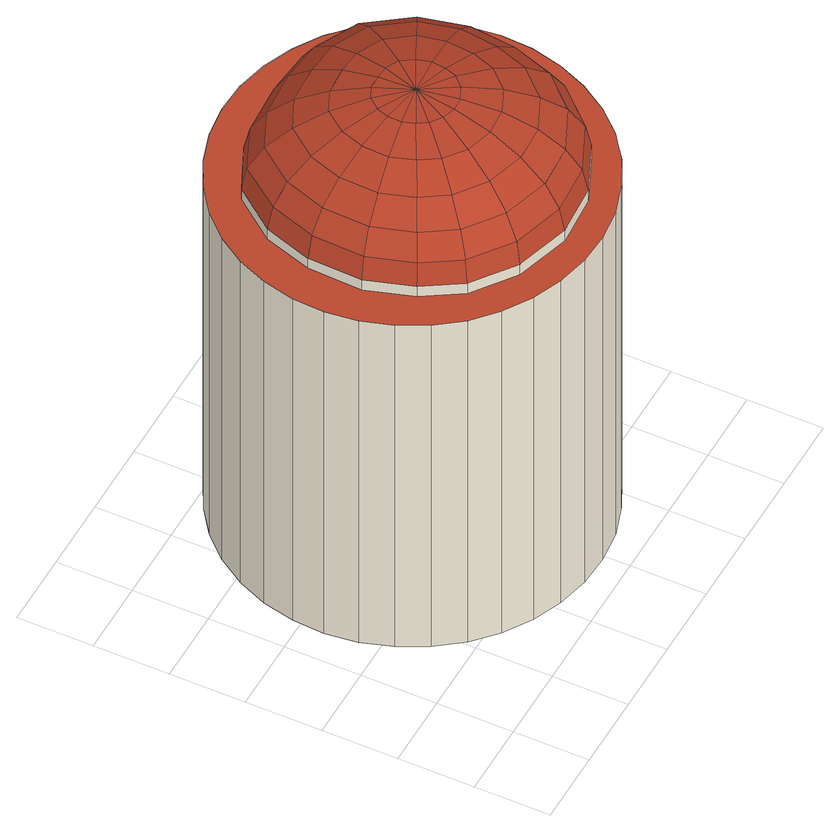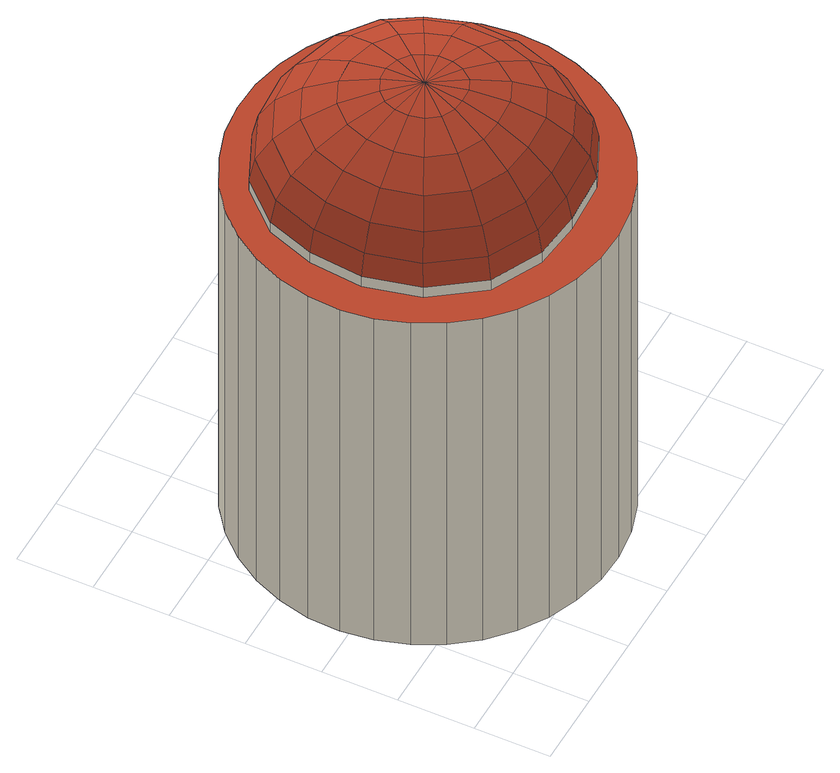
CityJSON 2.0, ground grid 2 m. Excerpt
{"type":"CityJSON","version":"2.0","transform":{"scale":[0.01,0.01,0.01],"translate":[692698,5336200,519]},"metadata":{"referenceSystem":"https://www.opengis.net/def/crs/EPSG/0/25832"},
"CityObjects":{
"building1":{"type":"Building","attributes":{"name":"Monopteros","Gemeindeschluessel":"09162000","HoeheDach":"533.830","HoeheGrund":"519.999","Methode":"2000","NiedrigsteTraufeDesGebaeudes":"530.900","Geometrietyp2DReferenz":"3000","function":"51009_1610","roofType":"3700","measuredHeight":13.83},"geometry":[{"type":"Solid","lod":"2","boundaries":[[[[0,1,2,3]],[[4,5,6,7]],[[8,9,10,11]],[[12,13,14,15]],[[16,17,18,19]],[[20,21,22,23]],[[24,25,26,27]],[[28,29,30,31]],[[12,15,32,5]],[[33,34,35,36]],[[37,38,39]],[[15,40,41,32]],[[42,43,44,45]],[[38,33,46]],[[47,48,49,50]],[[51,52,53,54]],[[55,47,56,57]],[[58,59,60,61]],[[62,63,64,65]],[[66,67,68,8]],[[69,61,70,29]],[[43,71,72,44]],[[34,73,74,35]],[[75,76,77,78]],[[79,80,81,82]],[[83,16,19,84]],[[85,86,87,88]],[[56,47,50,89]],[[31,30,90,91]],[[16,83,92,93]],[[94,95,96,97]],[[30,98,99,90]],[[11,10,69,100]],[[101,51,54,102]],[[103,62,65,104]],[[105,66,8,11]],[[1,106,107,2]],[[108,109,110,111,112,113]],[[40,114,115,116]],[[117,112,111,118]],[[59,119,120,60]],[[17,121,63,18]],[[115,38,116]],[[35,74,122,119]],[[7,6,123,124]],[[0,125,4,1]],[[71,126,127,72]],[[22,94,97,128]],[[120,129,80,79]],[[125,12,5,4]],[[10,58,61,69]],[[78,77,130,131]],[[132,133,134,135]],[[106,7,124,136]],[[137,101,102,138]],[[139,140,80,129]],[[57,56,141,140]],[[104,65,95,94]],[[46,33,36,142]],[[143,144,145,146]],[[38,73,34]],[[81,141,147,148]],[[149,150,151,152]],[[38,153,68]],[[82,81,148,154]],[[77,155,156,130]],[[157,85,88,158]],[[83,0,3,92]],[[159,160,161,162]],[[17,16,93,163]],[[155,103,104,21]],[[164,165,166,167]],[[6,168,105,123]],[[70,169,170,98]],[[108,171,172,109]],[[86,117,118,87]],[[173,174,76,75]],[[116,38,37]],[[130,38,131]],[[23,22,128,175]],[[176,73,38]],[[171,164,167,172]],[[18,63,62,174]],[[63,121,48,64]],[[177,132,135,178]],[[36,35,119,59]],[[176,179,74,73]],[[175,176,38]],[[141,56,89,147]],[[128,97,180,179]],[[60,120,79,169]],[[72,127,181,182,183,27,26,184,185,146,145,178,135,134,152,151,162,161,186,138,102,54,53,187,188,189,190,158,88,87,118,111,110,109,172,167,166,45,44]],[[67,38,68]],[[14,75,78,114]],[[125,84,13,12]],[[95,55,57,96]],[[174,62,103,76]],[[191,192,182,181]],[[65,64,55,95]],[[29,70,98,30]],[[156,155,21,20]],[[41,37,39,193]],[[183,182,192,194,24,27]],[[100,69,29,28]],[[180,139,129,122]],[[170,82,154,195]],[[142,36,59,58]],[[68,153,9,8]],[[136,31,91,196]],[[133,149,152,134]],[[13,173,75,14]],[[76,103,155,77]],[[38,46,153]],[[121,17,163,197]],[[61,60,169,70]],[[84,19,173,13]],[[150,149,133,132,177,144,143,198,199,25,24,194,192,191,126,71,43,42,165,164,171,108,113,112,117,86,85,157,200,201,202,203,52,51,101,137,204,160,159],[89,50,49,197,163,93,92,3,2,107,196,91,90,99,195,154,148,147]],[[165,42,45,166]],[[198,143,146,185]],[[19,18,174,173]],[[32,41,193,168]],[[200,157,158,190]],[[153,46,142,9]],[[126,191,181,127]],[[136,124,28,31]],[[114,78,131,115]],[[20,23,38]],[[96,57,140,139]],[[201,200,190,189]],[[1,4,7,106]],[[179,180,122,74]],[[97,96,139,180]],[[193,39,67,66]],[[169,79,82,170]],[[40,116,37,41]],[[38,34,33]],[[202,201,189,188]],[[199,198,185,184]],[[123,105,11,100]],[[39,38,67]],[[48,121,197,49]],[[144,177,178,145]],[[150,159,162,151]],[[0,83,84,125]],[[23,175,38]],[[119,122,129,120]],[[25,199,184,26]],[[175,128,179,176]],[[156,20,38]],[[64,48,47,55]],[[106,136,196,107]],[[140,141,81,80]],[[9,142,58,10]],[[5,32,168,6]],[[156,38,130]],[[203,202,188,187,53,52]],[[21,104,94,22]],[[131,38,115]],[[204,137,138,186]],[[98,170,195,99]],[[15,14,114,40]],[[124,123,100,28]],[[168,193,66,105]],[[160,204,186,161]]]],"semantics":{"surfaces":[{"type":"WallSurface"},{"type":"RoofSurface","Dachneigung":"32.624","Dachorientierung":"109.348","Flaeche":"0.916","Z_MAX":"12.531","Z_MAX_ASL":"532.530","Z_MIN":"11.904","Z_MIN_ASL":"531.903"},{"type":"RoofSurface","Dachneigung":"63.530","Dachorientierung":"176.348","Flaeche":"0.787","Z_MAX":"13.483","Z_MAX_ASL":"533.482","Z_MIN":"13.069","Z_MIN_ASL":"533.068"},{"type":"RoofSurface","Dachneigung":"49.903","Dachorientierung":"77.000","Flaeche":"0.975","Z_MAX":"13.069","Z_MAX_ASL":"533.068","Z_MIN":"12.531","Z_MIN_ASL":"532.530"},{"type":"RoofSurface","Dachneigung":"11.600","Dachorientierung":"26.381","Flaeche":"1.007","Z_MAX":"11.904","Z_MAX_ASL":"531.903","Z_MIN":"11.231","Z_MIN_ASL":"531.230"},{"type":"RoofSurface","Dachneigung":"75.120","Dachorientierung":"335.589","Flaeche":"0.504","Z_MAX":"13.742","Z_MAX_ASL":"533.741","Z_MIN":"13.483","Z_MIN_ASL":"533.482"},{"type":"RoofSurface","Dachneigung":"11.445","Dachorientierung":"176.364","Flaeche":"0.947","Z_MAX":"11.904","Z_MAX_ASL":"531.903","Z_MIN":"11.231","Z_MIN_ASL":"531.230"},{"type":"RoofSurface","Dachneigung":"49.583","Dachorientierung":"95.356","Flaeche":"0.933","Z_MAX":"13.069","Z_MAX_ASL":"533.068","Z_MIN":"12.531","Z_MIN_ASL":"532.530"},{"type":"RoofSurface","Dachneigung":"74.479","Dachorientierung":"237.790","Flaeche":"0.431","Z_MAX":"13.742","Z_MAX_ASL":"533.741","Z_MIN":"13.483","Z_MIN_ASL":"533.482"},{"type":"RoofSurface","Dachneigung":"85.107","Dachorientierung":"109.321","Flaeche":"0.181","Z_MAX":"13.831","Z_MAX_ASL":"533.830","Z_MIN":"13.742","Z_MIN_ASL":"533.741"},{"type":"RoofSurface","Dachneigung":"63.319","Dachorientierung":"95.351","Flaeche":"0.796","Z_MAX":"13.483","Z_MAX_ASL":"533.482","Z_MIN":"13.069","Z_MIN_ASL":"533.068"},{"type":"RoofSurface","Dachneigung":"84.986","Dachorientierung":"216.838","Flaeche":"0.183","Z_MAX":"13.831","Z_MAX_ASL":"533.830","Z_MIN":"13.742","Z_MIN_ASL":"533.741"},{"type":"RoofSurface","Dachneigung":"11.452","Dachorientierung":"307.393","Flaeche":"0.963","Z_MAX":"11.904","Z_MAX_ASL":"531.903","Z_MIN":"11.231","Z_MIN_ASL":"531.230"},{"type":"RoofSurface","Dachneigung":"49.172","Dachorientierung":"216.754","Flaeche":"0.897","Z_MAX":"13.069","Z_MAX_ASL":"533.068","Z_MIN":"12.531","Z_MIN_ASL":"532.530"},{"type":"RoofSurface","Dachneigung":"32.015","Dachorientierung":"356.370","Flaeche":"0.993","Z_MAX":"12.531","Z_MAX_ASL":"532.530","Z_MIN":"11.904","Z_MIN_ASL":"531.903"},{"type":"RoofSurface","Dachneigung":"75.210","Dachorientierung":"155.539","Flaeche":"0.562","Z_MAX":"13.742","Z_MAX_ASL":"533.741","Z_MIN":"13.483","Z_MIN_ASL":"533.482"},{"type":"RoofSurface","Dachneigung":"32.169","Dachorientierung":"196.274","Flaeche":"1.022","Z_MAX":"12.531","Z_MAX_ASL":"532.530","Z_MIN":"11.904","Z_MIN_ASL":"531.903"},{"type":"RoofSurface","Dachneigung":"74.312","Dachorientierung":"252.240","Flaeche":"0.476","Z_MAX":"13.742","Z_MAX_ASL":"533.741","Z_MIN":"13.483","Z_MIN_ASL":"533.482"},{"type":"RoofSurface","Dachneigung":"63.711","Dachorientierung":"26.366","Flaeche":"0.841","Z_MAX":"13.483","Z_MAX_ASL":"533.482","Z_MIN":"13.069","Z_MIN_ASL":"533.068"},{"type":"RoofSurface","Dachneigung":"10.934","Dachorientierung":"252.164","Flaeche":"0.882","Z_MAX":"11.904","Z_MAX_ASL":"531.903","Z_MIN":"11.231","Z_MIN_ASL":"531.230"},{"type":"RoofSurface","Dachneigung":"11.708","Dachorientierung":"54.222","Flaeche":"1.078","Z_MAX":"11.904","Z_MAX_ASL":"531.903","Z_MIN":"11.231","Z_MIN_ASL":"531.230"},{"type":"RoofSurface","Dachneigung":"49.731","Dachorientierung":"307.411","Flaeche":"0.934","Z_MAX":"13.069","Z_MAX_ASL":"533.068","Z_MIN":"12.531","Z_MIN_ASL":"532.530"},{"type":"RoofSurface","Dachneigung":"49.815","Dachorientierung":"176.365","Flaeche":"0.921","Z_MAX":"13.069","Z_MAX_ASL":"533.068","Z_MIN":"12.531","Z_MIN_ASL":"532.530"},{"type":"RoofSurface","Dachneigung":"49.161","Dachorientierung":"356.369","Flaeche":"0.948","Z_MAX":"13.069","Z_MAX_ASL":"533.068","Z_MIN":"12.531","Z_MIN_ASL":"532.530"},{"type":"RoofSurface","Dachneigung":"63.824","Dachorientierung":"155.556","Flaeche":"0.828","Z_MAX":"13.483","Z_MAX_ASL":"533.482","Z_MIN":"13.069","Z_MIN_ASL":"533.068"},{"type":"RoofSurface","Dachneigung":"75.044","Dachorientierung":"76.963","Flaeche":"0.565","Z_MAX":"13.742","Z_MAX_ASL":"533.741","Z_MIN":"13.483","Z_MIN_ASL":"533.482"},{"type":"RoofSurface","Dachneigung":"48.796","Dachorientierung":"237.876","Flaeche":"0.754","Z_MAX":"13.069","Z_MAX_ASL":"533.068","Z_MIN":"12.531","Z_MIN_ASL":"532.530"},{"type":"RoofSurface","Dachneigung":"11.256","Dachorientierung":"5.604","Flaeche":"0.864","Z_MAX":"11.904","Z_MAX_ASL":"531.903","Z_MIN":"11.231","Z_MIN_ASL":"531.230"},{"type":"RoofSurface","Dachneigung":"85.115","Dachorientierung":"76.905","Flaeche":"0.201","Z_MAX":"13.831","Z_MAX_ASL":"533.830","Z_MIN":"13.742","Z_MIN_ASL":"533.741"},{"type":"RoofSurface","Dachneigung":"62.373","Dachorientierung":"252.196","Flaeche":"0.705","Z_MAX":"13.483","Z_MAX_ASL":"533.482","Z_MIN":"13.069","Z_MIN_ASL":"533.068"},{"type":"RoofSurface","Dachneigung":"33.054","Dachorientierung":"132.736","Flaeche":"0.991","Z_MAX":"12.531","Z_MAX_ASL":"532.530","Z_MIN":"11.904","Z_MIN_ASL":"531.903"},{"type":"RoofSurface","Dachneigung":"11.371","Dachorientierung":"95.349","Flaeche":"0.965","Z_MAX":"11.904","Z_MAX_ASL":"531.903","Z_MIN":"11.231","Z_MIN_ASL":"531.230"},{"type":"RoofSurface","Dachneigung":"63.426","Dachorientierung":"307.402","Flaeche":"0.797","Z_MAX":"13.483","Z_MAX_ASL":"533.482","Z_MIN":"13.069","Z_MIN_ASL":"533.068"},{"type":"RoofSurface","Dachneigung":"31.350","Dachorientierung":"252.192","Flaeche":"0.880","Z_MAX":"12.531","Z_MAX_ASL":"532.530","Z_MIN":"11.904","Z_MIN_ASL":"531.903"},{"type":"RoofSurface","Dachneigung":"32.357","Dachorientierung":"95.345","Flaeche":"0.972","Z_MAX":"12.531","Z_MAX_ASL":"532.530","Z_MIN":"11.904","Z_MIN_ASL":"531.903"},{"type":"RoofSurface","Dachneigung":"49.387","Dachorientierung":"196.278","Flaeche":"0.979","Z_MAX":"13.069","Z_MAX_ASL":"533.068","Z_MIN":"12.531","Z_MIN_ASL":"532.530"},{"type":"RoofSurface","Dachneigung":"75.141","Dachorientierung":"26.384","Flaeche":"0.572","Z_MAX":"13.742","Z_MAX_ASL":"533.741","Z_MIN":"13.483","Z_MIN_ASL":"533.482"},{"type":"RoofSurface","Dachneigung":"11.692","Dachorientierung":"132.748","Flaeche":"0.977","Z_MAX":"11.904","Z_MAX_ASL":"531.903","Z_MIN":"11.231","Z_MIN_ASL":"531.230"},{"type":"RoofSurface","Dachneigung":"31.335","Dachorientierung":"271.980","Flaeche":"0.967","Z_MAX":"12.531","Z_MAX_ASL":"532.530","Z_MIN":"11.904","Z_MIN_ASL":"531.903"},{"type":"RoofSurface","Dachneigung":"11.126","Dachorientierung":"288.112","Flaeche":"0.905","Z_MAX":"11.904","Z_MAX_ASL":"531.903","Z_MIN":"11.231","Z_MIN_ASL":"531.230"},{"type":"RoofSurface","Dachneigung":"50.052","Dachorientierung":"335.551","Flaeche":"0.867","Z_MAX":"13.069","Z_MAX_ASL":"533.068","Z_MIN":"12.531","Z_MIN_ASL":"532.530"},{"type":"RoofSurface","Dachneigung":"74.658","Dachorientierung":"216.761","Flaeche":"0.514","Z_MAX":"13.742","Z_MAX_ASL":"533.741","Z_MIN":"13.483","Z_MIN_ASL":"533.482"},{"type":"RoofSurface","Dachneigung":"84.867","Dachorientierung":"252.314","Flaeche":"0.169","Z_MAX":"13.831","Z_MAX_ASL":"533.830","Z_MIN":"13.742","Z_MIN_ASL":"533.741"},{"type":"RoofSurface","Dachneigung":"85.098","Dachorientierung":"176.374","Flaeche":"0.189","Z_MAX":"13.831","Z_MAX_ASL":"533.830","Z_MIN":"13.742","Z_MIN_ASL":"533.741"},{"type":"RoofSurface","Dachneigung":"74.733","Dachorientierung":"5.552","Flaeche":"0.478","Z_MAX":"13.742","Z_MAX_ASL":"533.741","Z_MIN":"13.483","Z_MIN_ASL":"533.482"},{"type":"RoofSurface","Dachneigung":"62.972","Dachorientierung":"356.371","Flaeche":"0.806","Z_MAX":"13.483","Z_MAX_ASL":"533.482","Z_MIN":"13.069","Z_MIN_ASL":"533.068"},{"type":"RoofSurface","Dachneigung":"50.352","Dachorientierung":"132.738","Flaeche":"0.959","Z_MAX":"13.069","Z_MAX_ASL":"533.068","Z_MIN":"12.531","Z_MIN_ASL":"532.530"},{"type":"RoofSurface","Dachneigung":"11.225","Dachorientierung":"216.761","Flaeche":"0.934","Z_MAX":"11.904","Z_MAX_ASL":"531.903","Z_MIN":"11.231","Z_MIN_ASL":"531.230"},{"type":"RoofSurface","Dachneigung":"50.141","Dachorientierung":"26.379","Flaeche":"0.983","Z_MAX":"13.069","Z_MAX_ASL":"533.068","Z_MIN":"12.531","Z_MIN_ASL":"532.530"},{"type":"RoofSurface","Dachneigung":"85.057","Dachorientierung":"95.433","Flaeche":"0.191","Z_MAX":"13.831","Z_MAX_ASL":"533.830","Z_MIN":"13.742","Z_MIN_ASL":"533.741"},{"type":"RoofSurface","Dachneigung":"85.150","Dachorientierung":"26.433","Flaeche":"0.203","Z_MAX":"13.831","Z_MAX_ASL":"533.830","Z_MIN":"13.742","Z_MIN_ASL":"533.741"},{"type":"RoofSurface","Dachneigung":"74.950","Dachorientierung":"307.378","Flaeche":"0.540","Z_MAX":"13.742","Z_MAX_ASL":"533.741","Z_MIN":"13.483","Z_MIN_ASL":"533.482"},{"type":"RoofSurface","Dachneigung":"84.845","Dachorientierung":"271.848","Flaeche":"0.184","Z_MAX":"13.831","Z_MAX_ASL":"533.830","Z_MIN":"13.742","Z_MIN_ASL":"533.741"},{"type":"RoofSurface","Dachneigung":"32.120","Dachorientierung":"5.596","Flaeche":"0.869","Z_MAX":"12.531","Z_MAX_ASL":"532.530","Z_MIN":"11.904","Z_MIN_ASL":"531.903"},{"type":"RoofSurface","Dachneigung":"11.217","Dachorientierung":"356.360","Flaeche":"0.989","Z_MAX":"11.904","Z_MAX_ASL":"531.903","Z_MIN":"11.231","Z_MIN_ASL":"531.230"},{"type":"RoofSurface","Dachneigung":"62.679","Dachorientierung":"237.858","Flaeche":"0.639","Z_MAX":"13.483","Z_MAX_ASL":"533.482","Z_MIN":"13.069","Z_MIN_ASL":"533.068"},{"type":"RoofSurface","Dachneigung":"74.307","Dachorientierung":"271.944","Flaeche":"0.522","Z_MAX":"13.742","Z_MAX_ASL":"533.741","Z_MIN":"13.483","Z_MIN_ASL":"533.482"},{"type":"RoofSurface","Dachneigung":"84.935","Dachorientierung":"288.122","Flaeche":"0.175","Z_MAX":"13.831","Z_MAX_ASL":"533.830","Z_MIN":"13.742","Z_MIN_ASL":"533.741"},{"type":"RoofSurface","Dachneigung":"62.754","Dachorientierung":"288.122","Flaeche":"0.733","Z_MAX":"13.483","Z_MAX_ASL":"533.482","Z_MIN":"13.069","Z_MIN_ASL":"533.068"},{"type":"RoofSurface","Dachneigung":"31.617","Dachorientierung":"237.862","Flaeche":"0.792","Z_MAX":"12.531","Z_MAX_ASL":"532.530","Z_MIN":"11.904","Z_MIN_ASL":"531.903"},{"type":"GroundSurface"},{"type":"RoofSurface","Dachneigung":"85.166","Dachorientierung":"155.469","Flaeche":"0.200","Z_MAX":"13.831","Z_MAX_ASL":"533.830","Z_MIN":"13.742","Z_MIN_ASL":"533.741"},{"type":"RoofSurface","Dachneigung":"63.910","Dachorientierung":"54.213","Flaeche":"0.906","Z_MAX":"13.483","Z_MAX_ASL":"533.482","Z_MIN":"13.069","Z_MIN_ASL":"533.068"},{"type":"RoofSurface","Dachneigung":"32.615","Dachorientierung":"77.007","Flaeche":"1.011","Z_MAX":"12.531","Z_MAX_ASL":"532.530","Z_MIN":"11.904","Z_MIN_ASL":"531.903"},{"type":"RoofSurface","Dachneigung":"32.467","Dachorientierung":"307.396","Flaeche":"0.971","Z_MAX":"12.531","Z_MAX_ASL":"532.530","Z_MIN":"11.904","Z_MIN_ASL":"531.903"},{"type":"RoofSurface","Dachneigung":"49.275","Dachorientierung":"5.606","Flaeche":"0.831","Z_MAX":"13.069","Z_MAX_ASL":"533.068","Z_MIN":"12.531","Z_MIN_ASL":"532.530"},{"type":"RoofSurface","Dachneigung":"32.782","Dachorientierung":"335.550","Flaeche":"0.899","Z_MAX":"12.531","Z_MAX_ASL":"532.530","Z_MIN":"11.904","Z_MIN_ASL":"531.903"},{"type":"RoofSurface","Dachneigung":"11.284","Dachorientierung":"196.286","Flaeche":"1.016","Z_MAX":"11.904","Z_MAX_ASL":"531.903","Z_MIN":"11.231","Z_MIN_ASL":"531.230"},{"type":"RoofSurface","Dachneigung":"74.670","Dachorientierung":"356.392","Flaeche":"0.545","Z_MAX":"13.742","Z_MAX_ASL":"533.741","Z_MIN":"13.483","Z_MIN_ASL":"533.482"},{"type":"RoofSurface","Dachneigung":"75.014","Dachorientierung":"109.325","Flaeche":"0.510","Z_MAX":"13.742","Z_MAX_ASL":"533.741","Z_MIN":"13.483","Z_MIN_ASL":"533.482"},{"type":"RoofSurface","Dachneigung":"32.631","Dachorientierung":"176.365","Flaeche":"0.957","Z_MAX":"12.531","Z_MAX_ASL":"532.530","Z_MIN":"11.904","Z_MIN_ASL":"531.903"},{"type":"RoofSurface","Dachneigung":"48.437","Dachorientierung":"271.977","Flaeche":"0.917","Z_MAX":"13.069","Z_MAX_ASL":"533.068","Z_MIN":"12.531","Z_MIN_ASL":"532.530"},{"type":"RoofSurface","Dachneigung":"62.981","Dachorientierung":"216.733","Flaeche":"0.762","Z_MAX":"13.483","Z_MAX_ASL":"533.482","Z_MIN":"13.069","Z_MIN_ASL":"533.068"},{"type":"RoofSurface","Dachneigung":"75.023","Dachorientierung":"176.343","Flaeche":"0.534","Z_MAX":"13.742","Z_MAX_ASL":"533.741","Z_MIN":"13.483","Z_MIN_ASL":"533.482"},{"type":"RoofSurface","Dachneigung":"50.351","Dachorientierung":"54.189","Flaeche":"1.058","Z_MAX":"13.069","Z_MAX_ASL":"533.068","Z_MIN":"12.531","Z_MIN_ASL":"532.530"},{"type":"RoofSurface","Dachneigung":"63.070","Dachorientierung":"5.604","Flaeche":"0.707","Z_MAX":"13.483","Z_MAX_ASL":"533.482","Z_MIN":"13.069","Z_MIN_ASL":"533.068"},{"type":"RoofSurface","Dachneigung":"85.021","Dachorientierung":"196.248","Flaeche":"0.200","Z_MAX":"13.831","Z_MAX_ASL":"533.830","Z_MIN":"13.742","Z_MIN_ASL":"533.741"},{"type":"RoofSurface","Dachneigung":"31.933","Dachorientierung":"216.766","Flaeche":"0.937","Z_MAX":"12.531","Z_MAX_ASL":"532.530","Z_MIN":"11.904","Z_MIN_ASL":"531.903"},{"type":"RoofSurface","Dachneigung":"33.035","Dachorientierung":"54.200","Flaeche":"1.093","Z_MAX":"12.531","Z_MAX_ASL":"532.530","Z_MIN":"11.904","Z_MIN_ASL":"531.903"},{"type":"RoofSurface","Dachneigung":"90.000","Dachorientierung":"-1.000","Flaeche":"25.104","Z_MAX":"10.901","Z_MAX_ASL":"530.900","Z_MIN":"10.901","Z_MIN_ASL":"530.900"},{"type":"RoofSurface","Dachneigung":"32.815","Dachorientierung":"26.387","Flaeche":"1.018","Z_MAX":"12.531","Z_MAX_ASL":"532.530","Z_MIN":"11.904","Z_MIN_ASL":"531.903"},{"type":"RoofSurface","Dachneigung":"63.534","Dachorientierung":"109.352","Flaeche":"0.753","Z_MAX":"13.483","Z_MAX_ASL":"533.482","Z_MIN":"13.069","Z_MIN_ASL":"533.068"},{"type":"RoofSurface","Dachneigung":"74.783","Dachorientierung":"196.325","Flaeche":"0.563","Z_MAX":"13.742","Z_MAX_ASL":"533.741","Z_MIN":"13.483","Z_MIN_ASL":"533.482"},{"type":"RoofSurface","Dachneigung":"11.609","Dachorientierung":"155.548","Flaeche":"0.988","Z_MAX":"11.904","Z_MAX_ASL":"531.903","Z_MIN":"11.231","Z_MIN_ASL":"531.230"},{"type":"RoofSurface","Dachneigung":"75.274","Dachorientierung":"54.248","Flaeche":"0.616","Z_MAX":"13.742","Z_MAX_ASL":"533.741","Z_MIN":"13.483","Z_MIN_ASL":"533.482"},{"type":"RoofSurface","Dachneigung":"85.133","Dachorientierung":"335.613","Flaeche":"0.179","Z_MAX":"13.831","Z_MAX_ASL":"533.830","Z_MIN":"13.742","Z_MIN_ASL":"533.741"},{"type":"RoofSurface","Dachneigung":"31.727","Dachorientierung":"288.103","Flaeche":"0.906","Z_MAX":"12.531","Z_MAX_ASL":"532.530","Z_MIN":"11.904","Z_MIN_ASL":"531.903"},{"type":"RoofSurface","Dachneigung":"11.462","Dachorientierung":"109.327","Flaeche":"0.907","Z_MAX":"11.904","Z_MAX_ASL":"531.903","Z_MIN":"11.231","Z_MIN_ASL":"531.230"},{"type":"RoofSurface","Dachneigung":"62.367","Dachorientierung":"271.982","Flaeche":"0.774","Z_MAX":"13.483","Z_MAX_ASL":"533.482","Z_MIN":"13.069","Z_MIN_ASL":"533.068"},{"type":"RoofSurface","Dachneigung":"48.858","Dachorientierung":"288.100","Flaeche":"0.863","Z_MAX":"13.069","Z_MAX_ASL":"533.068","Z_MIN":"12.531","Z_MIN_ASL":"532.530"},{"type":"RoofSurface","Dachneigung":"75.277","Dachorientierung":"132.712","Flaeche":"0.560","Z_MAX":"13.742","Z_MAX_ASL":"533.741","Z_MIN":"13.483","Z_MIN_ASL":"533.482"},{"type":"RoofSurface","Dachneigung":"11.049","Dachorientierung":"237.874","Flaeche":"0.791","Z_MAX":"11.904","Z_MAX_ASL":"531.903","Z_MIN":"11.231","Z_MIN_ASL":"531.230"},{"type":"RoofSurface","Dachneigung":"74.883","Dachorientierung":"95.395","Flaeche":"0.539","Z_MAX":"13.742","Z_MAX_ASL":"533.741","Z_MIN":"13.483","Z_MIN_ASL":"533.482"},{"type":"RoofSurface","Dachneigung":"84.913","Dachorientierung":"237.775","Flaeche":"0.152","Z_MAX":"13.831","Z_MAX_ASL":"533.830","Z_MIN":"13.742","Z_MIN_ASL":"533.741"},{"type":"RoofSurface","Dachneigung":"50.210","Dachorientierung":"155.552","Flaeche":"0.967","Z_MAX":"13.069","Z_MAX_ASL":"533.068","Z_MIN":"12.531","Z_MIN_ASL":"532.530"},{"type":"RoofSurface","Dachneigung":"85.179","Dachorientierung":"132.726","Flaeche":"0.198","Z_MAX":"13.831","Z_MAX_ASL":"533.830","Z_MIN":"13.742","Z_MIN_ASL":"533.741"},{"type":"RoofSurface","Dachneigung":"11.519","Dachorientierung":"76.998","Flaeche":"1.001","Z_MAX":"11.904","Z_MAX_ASL":"531.903","Z_MIN":"11.231","Z_MIN_ASL":"531.230"},{"type":"RoofSurface","Dachneigung":"85.080","Dachorientierung":"307.398","Flaeche":"0.191","Z_MAX":"13.831","Z_MAX_ASL":"533.830","Z_MIN":"13.742","Z_MIN_ASL":"533.741"},{"type":"RoofSurface","Dachneigung":"48.483","Dachorientierung":"252.208","Flaeche":"0.835","Z_MAX":"13.069","Z_MAX_ASL":"533.068","Z_MIN":"12.531","Z_MIN_ASL":"532.530"},{"type":"RoofSurface","Dachneigung":"74.521","Dachorientierung":"288.133","Flaeche":"0.494","Z_MAX":"13.742","Z_MAX_ASL":"533.741","Z_MIN":"13.483","Z_MIN_ASL":"533.482"},{"type":"RoofSurface","Dachneigung":"84.980","Dachorientierung":"356.367","Flaeche":"0.193","Z_MAX":"13.831","Z_MAX_ASL":"533.830","Z_MIN":"13.742","Z_MIN_ASL":"533.741"},{"type":"RoofSurface","Dachneigung":"11.554","Dachorientierung":"335.545","Flaeche":"0.889","Z_MAX":"11.904","Z_MAX_ASL":"531.903","Z_MIN":"11.231","Z_MIN_ASL":"531.230"},{"type":"RoofSurface","Dachneigung":"10.953","Dachorientierung":"271.987","Flaeche":"0.969","Z_MAX":"11.904","Z_MAX_ASL":"531.903","Z_MIN":"11.231","Z_MIN_ASL":"531.230"},{"type":"RoofSurface","Dachneigung":"63.144","Dachorientierung":"196.331","Flaeche":"0.833","Z_MAX":"13.483","Z_MAX_ASL":"533.482","Z_MIN":"13.069","Z_MIN_ASL":"533.068"},{"type":"RoofSurface","Dachneigung":"49.839","Dachorientierung":"109.353","Flaeche":"0.881","Z_MAX":"13.069","Z_MAX_ASL":"533.068","Z_MIN":"12.531","Z_MIN_ASL":"532.530"},{"type":"RoofSurface","Dachneigung":"85.002","Dachorientierung":"5.538","Flaeche":"0.169","Z_MAX":"13.831","Z_MAX_ASL":"533.830","Z_MIN":"13.742","Z_MIN_ASL":"533.741"},{"type":"RoofSurface","Dachneigung":"63.686","Dachorientierung":"335.565","Flaeche":"0.742","Z_MAX":"13.483","Z_MAX_ASL":"533.482","Z_MIN":"13.069","Z_MIN_ASL":"533.068"},{"type":"RoofSurface","Dachneigung":"85.191","Dachorientierung":"54.268","Flaeche":"0.219","Z_MAX":"13.831","Z_MAX_ASL":"533.830","Z_MIN":"13.742","Z_MIN_ASL":"533.741"},{"type":"RoofSurface","Dachneigung":"63.578","Dachorientierung":"76.996","Flaeche":"0.833","Z_MAX":"13.483","Z_MAX_ASL":"533.482","Z_MIN":"13.069","Z_MIN_ASL":"533.068"},{"type":"RoofSurface","Dachneigung":"32.962","Dachorientierung":"155.549","Flaeche":"1.001","Z_MAX":"12.531","Z_MAX_ASL":"532.530","Z_MIN":"11.904","Z_MIN_ASL":"531.903"},{"type":"RoofSurface","Dachneigung":"63.909","Dachorientierung":"132.726","Flaeche":"0.822","Z_MAX":"13.483","Z_MAX_ASL":"533.482","Z_MIN":"13.069","Z_MIN_ASL":"533.068"}],"values":[[0,1,2,3,4,5,0,6,7,8,9,10,0,11,0,0,12,13,14,15,16,0,17,18,19,20,0,0,0,0,21,0,22,0,23,24,0,0,25,0,26,27,28,29,30,31,0,32,33,34,35,36,0,37,0,38,39,40,41,0,42,0,0,43,0,44,0,0,0,0,45,0,46,47,0,0,48,49,50,51,52,0,53,54,0,55,56,57,0,58,59,60,61,62,63,64,65,0,66,67,68,69,0,70,71,0,72,73,0,0,74,75,76,0,77,78,79,0,0,80,81,0,82,0,83,84,85,86,0,87,88,89,90,91,92,93,0,0,94,95,0,0,0,96,97,98,0,99,100,101,0,102,103,104,105,0,106,107,0,0,108,109,110,0]]}}]}
},
"vertices":[
[973,588,1223],[959,446,1223],[959,446,1190],[973,588,1190],[946,449,1290],[907,459,1353],[869,350,1353],[903,327,1290],[627,350,1448],[557,345,1448],[551,262,1407],[650,268,1407],[919,583,1353],[890,708,1353],[831,678,1407],[855,576,1407],[846,862,1223],[713,928,1223],[708,915,1290],[837,851,1290],[536,647,1474],[504,739,1448],[444,712,1448],[505,633,1474],[836,143,1190],[759,104,1190],[759,104,100],[836,143,100],[680,166,1290],[544,157,1290],[544,143,1223],[684,152,1223],[845,475,1407],[497,475,1474],[481,501,1474],[398,458,1448],[429,408,1448],[670,521,1474],[570,547,1483],[659,488,1474],[771,568,1448],[765,496,1448],[1064,577,1190],[1060,492,1190],[1060,492,100],[1064,577,100],[526,454,1474],[319,877,1223],[439,932,1223],[439,932,1190],[319,877,1190],[185,859,1190],[243,921,1190],[243,921,100],[185,859,100],[328,866,1290],[232,764,1223],[244,756,1290],[449,292,1407],[370,350,1407],[326,306,1353],[422,234,1353],[583,888,1353],[584,927,1290],[443,918,1290],[456,880,1353],[693,380,1448],[634,461,1474],[599,445,1474],[547,197,1353],[405,198,1290],[1040,408,1190],[1040,408,100],[470,533,1474],[378,520,1448],[765,770,1407],[671,817,1407],[641,738,1448],[708,705,1448],[237,374,1290],[199,494,1290],[186,492,1223],[226,368,1223],[939,733,1223],[927,726,1290],[639,1045,1190],[723,1025,1190],[723,1025,100],[639,1045,100],[232,764,1190],[544,143,1190],[684,152,1190],[939,733,1190],[846,862,1190],[392,780,1407],[353,833,1353],[278,735,1353],[331,700,1407],[399,186,1223],[399,186,1190],[668,205,1353],[139,787,1190],[139,787,100],[581,825,1407],[477,819,1407],[744,311,1407],[915,319,1223],[915,319,1190],[937,888,1190],[937,888,100],[900,922,100],[874,946,100],[874,946,1190],[900,922,1190],[755,640,1448],[665,595,1474],[674,558,1474],[802,992,1190],[802,992,100],[326,420,1407],[272,392,1353],[585,941,1223],[298,508,1407],[784,258,1353],[808,224,1290],[959,587,1290],[1007,330,1190],[1007,330,100],[401,655,1448],[237,500,1353],[607,646,1474],[641,629,1474],[272,170,1190],[210,227,1190],[210,227,100],[272,170,100],[817,213,1223],[106,708,1190],[106,708,100],[241,624,1353],[204,633,1290],[191,636,1223],[484,366,1448],[507,71,1190],[423,91,1190],[423,91,100],[507,71,100],[191,636,1190],[186,492,1190],[158,297,1190],[119,372,1190],[119,372,100],[158,297,100],[563,443,1474],[226,368,1190],[577,744,1448],[574,649,1474],[554,1049,1190],[554,1049,100],[93,454,1190],[82,539,1190],[82,539,100],[93,454,100],[713,928,1190],[1027,744,1190],[1053,662,1190],[1053,662,100],[1027,744,100],[814,386,1407],[298,278,1290],[288,268,1223],[988,820,1190],[988,820,100],[809,820,1353],[694,877,1353],[482,603,1474],[471,570,1474],[345,124,1190],[345,124,100],[380,592,1448],[302,610,1407],[961,257,100],[904,194,100],[869,168,100],[677,77,100],[592,67,100],[86,624,100],[276,946,100],[312,973,100],[387,1012,100],[469,1038,100],[961,257,1190],[904,194,1190],[742,433,1448],[869,168,1190],[288,268,1190],[817,213,1190],[585,941,1190],[592,67,1190],[677,77,1190],[469,1038,1190],[387,1012,1190],[312,973,1190],[276,946,1190],[86,624,1190]
]}
